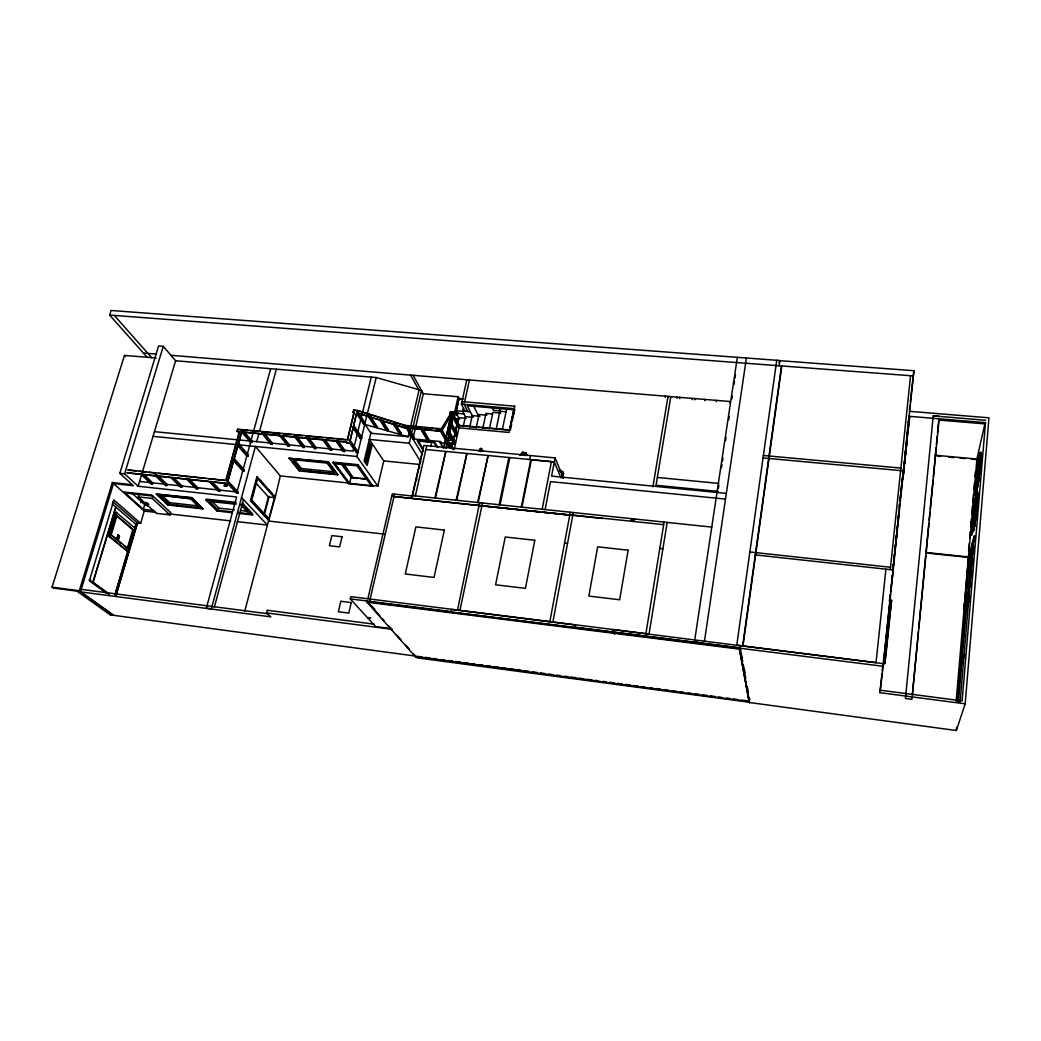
<?xml version="1.0" encoding="UTF-8"?>
<svg xmlns="http://www.w3.org/2000/svg" width="1041" height="1041" viewBox="0 0 1041 1041"><rect width="100%" height="100%" fill="white"/><g stroke="black" fill="none" stroke-linecap="round" stroke-linejoin="round"><path stroke-width="1.5" d="M977.85 499.055L977.772 493.395L977.057 495.464M980.869 463.935L981.09 455.034L978.657 465.548M975.911 515.933L975.651 520.565M977.018 502.491L976.237 511.99L976.992 508.906M977.33 498.743L977.772 493.395M739.709 647.905L749.481 702.532L956.341 730.509L965.176 703.82L988.95 417.818L909.209 411.286M970.017 566.785L970.407 568.438L969.444 567.748L969.678 565.016L970.863 564.105L969.939 564.001L969.705 566.746L970.628 566.851M958.397 701.686L966.022 611.874L969.692 598.393M973.049 530.689L975.586 500.76L974.688 500.669L971.734 535.347L974.975 522.322M981.077 452.445A18.855 1.028 -83.8 0 0 980.674 453.863L978.917 461.488L976.042 495.477L977.083 491.105M956.341 730.509L956.614 727.269M979.087 461.592L976.432 492.913L976.992 490.571M970.602 565.107L970.368 567.852L969.574 567.254M976.003 499.823L973.296 531.378L973.869 529.075M976.575 492.302L979.243 460.942M970.407 568.438L970.863 564.105M974.051 526.095L976.523 497.702M977.161 487.682L979.646 459.146M974.194 527.722L976.848 496.297M977.603 487.279L980.167 456.895M976.978 495.776L974.324 527.227L974.831 525.171M978.358 480.252L980.427 455.802M977.473 493.824L975.248 520.305L976.003 517.208M978.488 479.693L981.195 453.772M960.127 701.842L969.626 589.297L963.888 610.742L965.397 610.911L969.548 595.595M975.391 520.643L975.82 515.581M977.187 499.342L977.681 493.525M978.514 481.983L978.982 477.077L976.887 486.485M979.139 474.553L980.934 453.928M970.264 583.207L970.785 577.013M971.318 570.819L971.839 564.612M978.878 481.241L979.1 478.717L978.28 482.152M979.62 472.523L980.102 466.745L977.681 477.103M976.562 510.676L977.005 506.147L974.246 517.507M977.941 494.163L977.473 500.617L977.889 498.171M980.062 468.593L979.542 474.696L979.971 472.861L979.841 473.98M980.557 462.633L981.156 455.542L978.553 466.784M971.266 577.482L971.787 570.767M972.307 565.094L972.841 558.288M973.348 552.693L973.869 546.122M974.389 539.928L974.753 535.998L968.885 559.668L972.997 543.363M976.679 512.107L976.965 501.983L974.714 512.003M977.72 499.576L977.928 497.13M979.893 473.2L980.141 470.298M981.077 459.797L980.7 464.169L980.921 463.258M908.689 416.283L985.489 422.633L962.131 700.866L880.205 690.209M963.615 609.479L964.031 604.613M967.909 559.264L968.182 556.024M968.598 551.17L969.288 543.077M969.705 538.21L970.264 531.73M970.68 526.876L971.37 518.782M971.787 513.916L972.476 505.822M972.749 502.582L973.439 494.475M973.856 489.621L974.415 483.141M974.962 476.661L975.378 471.807M956.145 701.335L976.926 458.938L985.046 423.127M969.184 559.707L967.87 571.6M965.944 601.425L968.364 572.862L971.37 561.229M965.397 610.911L957.694 701.543L965.41 611.796L969.47 596.831M979.763 453.785L978.019 461.41L975.131 495.386L976.861 488.099A18.855 1.015 -83.8 0 0 980.088 463.31A18.855 1.015 -83.8 0 0 979.763 453.785L980.674 453.863M912.384 694.49L918.435 631.588M918.735 628.361L925.709 555.777M926.022 552.55L928.819 523.519M929.119 520.292L929.899 512.224M930.212 508.997L932.996 479.966M933.309 476.739L936.106 447.708M936.406 444.481L937.186 436.413M937.499 433.186L938.748 420.174M939.346 416.478L933.243 415.853L933.048 417.246M933.009 418.3L905.436 698.472L911.916 699.331L939.125 418.807L938.917 420.07L985.202 423.908L985.489 422.633M933.243 415.853L985.684 420.291M976.744 511.821L976.965 509.622M890.263 569.635L910.55 375.723M965.176 703.82L879.944 692.694L881.883 674.034M882.221 670.794L882.898 664.327M890.133 594.788L889.456 601.243L890.211 594.984M890.641 589.948L891.135 585.107M891.643 580.266L892.15 575.426M892.644 570.585L893.321 564.131M893.659 560.904L894.323 554.45M894.661 551.223L895.338 544.768M895.833 539.928L896.34 535.087M896.848 530.246L897.342 525.406M897.849 520.565L898.526 514.111M899.021 509.27L899.58 503.974M899.879 501.046L900.543 494.657M901.038 489.856L901.545 485.054M902.04 480.265L902.378 477.064M884.512 652.33L889.938 600.097L891.603 600.293L886.19 652.538L884.512 652.33L883.354 661.79M893.451 564.43L892.644 572.134L894.258 558.288M893.685 562.27L899.216 510.832L897.863 522.517M903.041 472.185L903.367 468.97M909.04 416.296L904.746 463.896M779.384 363.4L779.527 360.654L913.907 370.713L883.21 666.292L739.67 648.218L740.021 645.68L883.484 663.677L879.944 692.694M903.926 465.314L902.989 478.678L907.583 428.827M883.158 663.364L884.798 663.572L890.094 612.407M885.917 569.167L876.028 662.61L736.781 645.147L776.742 360.29M909.392 409.725L909.938 405.04M910.302 401.93L913.907 370.713M908.312 422.555L908.676 419.432M905.735 449.881L905.514 454.527L907.245 439.51M906.282 445.275L907.14 440.681M899.268 506.902L899.632 503.779M900.01 500.643L903.51 470.87L763.04 457.936M905.097 455.646L905.787 449.712M906.138 446.732L906.49 443.765M907.661 433.928L909.678 416.348L902.911 476.492M903.094 474.995L903.796 469.01M904.095 466.186L904.603 461.827M902.989 478.678L904.499 463.024M895.794 542.452L896.691 534.918M894.987 549.843L895.52 545.38M895.846 542.348L896.561 536.258M890.589 591.861L893.217 569.961L755.285 554.892M890.016 613.344L891.603 600.293M884.798 663.572L886.294 651.51L885.279 651.38M749.468 698.55L749.052 701.673L739.37 648.491L367.2 601.607L379.952 616.025M749.39 700.866L749.702 698.576M413.316 653.735L416.934 657.821L749.52 702.246M742.636 646.006L781.505 365.951M742.975 645.927L781.817 365.977M744.718 672.473L744.367 669.441M612.173 631.861L612.563 629.571L739.761 645.641L742.051 661.894M779.058 365.768L779.787 360.511L111.075 310.491L109.617 315.072L147.236 357.349M704.458 641.217L746.397 358.013M694.737 639.994L737.353 357.336M718.368 488.45L718.85 485.262M721.504 467.669L721.986 464.468M722.467 461.28L722.948 458.079M725.59 440.486L726.071 437.298M728.726 419.705L729.207 416.504M731.849 398.924L732.33 395.723M734.022 384.532L734.504 381.331M734.985 378.13L735.467 374.942M649.024 634.255L667.177 522.413M645.914 633.618L664.093 522.088M652.902 486.759L668.023 396.387L668.309 397.636M670.807 396.621L656.038 485.288L718.303 491.43M631.119 521.229L631.562 518.665M633.058 521.437L633.501 518.873M634.164 521.554L634.607 518.991M575.426 624.912L575.009 627.176L739.448 647.879L367.2 601.607M552.901 621.958L573.292 512.536M549.856 621.555L570.312 512.224M974.779 525.783L974.61 526.681L974.91 524.183L974.285 526.733M561.867 477.663L562.934 472.015L559.446 469.53M562.791 477.845L563.597 473.629L562.934 472.015M545.107 509.556L550.52 481.619L725.486 499.094M411.833 498.353L423.908 445.379L555.113 457.923L551.587 476.101L726.332 493.382M542.166 509.244L551.431 461.605M529.661 459.51L530.455 455.568M521.333 507.058L530.793 459.732L554.319 461.97L560.904 477.871M521.918 507.123L531.378 459.784M509.556 430.193L513.942 408.606L514.514 409.894L512.328 420.668M510.441 429.907L511.691 423.752M499.146 504.729L508.828 457.611L509.778 457.702L500.109 504.82M466.797 379.796L461.436 404.064L514.228 408.671L509.088 432.457L458.899 427.851M514.722 406.159L509.752 430.206L458.079 425.496L457.806 426.732L459.12 426.849L453.499 416.244M513.2 416.244L514.514 409.894M502.452 428.957L506.59 409.204M478.183 502.517L488.086 455.62L477.689 502.465M479.628 502.686L457.546 609.974M496.128 429.413L499.94 411.26L506.368 411.833M459.979 610.286L482.504 502.998M489.413 428.931L492.927 412.353L500.773 413.043M482.764 428.463L485.978 413.446L492.211 413.993M479.498 451.339L480.135 448.385L481.515 448.515L482.829 451.052M480.851 451.651L481.515 448.515M476.166 427.981L479.068 414.513L486.824 415.203L485.978 413.446M469.621 427.513L472.211 415.58L479.927 416.27M456.153 500.2L466.862 453.577L456.739 500.266M463.453 425.6L465.418 416.647L462.568 411.104L463.102 408.684M749.221 701.634L415.268 656.585L415.489 655.544M459.562 419.38L456.335 413.238L456.869 410.831L463.011 411.377M452.51 438.925L453.056 436.491M451.612 448.476L456.752 425.131L457.402 426.355M458.652 417.649L454.397 436.895L458.678 417.701L466.316 418.378M453.342 412.47L448.918 432.327L455.333 444.026L454.032 443.895L452.874 440.044M451.56 424.949L457.22 435.45L455.919 435.32L456.192 434.084L457.493 434.201L451.13 422.373L449.803 422.256M454.123 449.556L459.393 425.613L453.069 413.654L451.742 413.537M464.65 401.852L469.439 379.965M443.752 447.799L451.703 412.093L441.189 428.97L440.681 431.182L441.462 431.403L451.221 415.073L450.428 414.839L440.681 431.182M443.882 448.033L451.703 412.093M451.391 448.333L447.083 440.603L447.357 439.341L446.029 439.211M434.904 497.975L445.795 451.547L435.463 498.027M446.134 448.098L454.084 412.301L446.264 448.333M455.997 412.158L459.029 398.495L458.131 396.738L423.336 393.745L413.108 375.32M441.462 431.403L441.774 428.84L405.456 425.483L404.936 427.695L441.462 431.403L440.798 430.675M450.324 414.93L441.852 429.673L446.472 437.949M443.193 448.033L440.174 442.711L440.434 441.514L412.887 438.912M454.449 413.173L458.131 396.738M455.685 413.407L459.029 398.495L463.544 398.885M430.74 446.576L431.807 441.878M391.52 629.779L391.767 628.699L375.567 626.578L350.296 598.9L350.83 596.636L649.063 634.021M412.067 496.232L422.412 451.703M413.277 494.748L413.576 493.447M416.582 480.226L416.881 478.938M419.367 468.047L419.653 466.758M415.346 495.919L426.771 445.652M420.889 462.061L409.269 443.219L411.273 434.578M411.637 433.004L421.514 390.44L376.204 377.519L175.617 360.772L163.255 346.328L158.583 345.95L119.845 473.278L133.443 485.744L113.495 483.571L80.456 591.874L113.508 615.309L79.298 590.741L52.05 587.176L124.478 355.397L156.267 358.052M423.336 393.745L413.173 437.714L414.422 437.832L414.149 439.029L407.304 427.721M978.943 462.23L980.557 455.229M978.371 469.036L981.325 456.296M415.268 656.585L367.07 602.179L367.33 601.047L369.464 603.442M367.863 598.757L392.327 493.902L412.366 496.01M369.607 601.334L394.565 494.137M357.297 412.223L370.817 433.225L408.215 436.739L419.042 390.232L410.596 375.111M978.28 470.012L981.234 457.285M978.046 472.809L981.195 459.263M977.967 473.772L979.997 465.054M400.85 434.357L401.123 433.16L395.463 424.012L395.177 425.235L400.863 434.618L401.123 433.16M405.144 428.033L405.925 425.587L357.245 410.414L356.92 413.03L405.144 428.033L405.522 427.291M421.813 453.603L406.029 427.604L405.925 425.587M977.564 478.535L980.154 467.461M977.2 482.803L980.219 469.348M399.588 434.24L393.914 425.118L394.201 423.895M976.575 490.168L978.046 483.961L977.889 486.811M372.782 486.238L358.052 464.676L333.276 462.191L333.094 462.92L348.722 483.74L372.782 486.238L357.87 465.405L333.094 462.92M384.272 425.418L386.692 429.217L386.406 430.414L379.952 420.291L380.238 419.068L381.513 419.185L381.214 420.408L387.681 430.792L387.955 429.334L382.32 420.46M387.668 430.532L387.955 429.334M372.951 485.535L377.779 486.043L383.752 460.903L369.308 439.406L409.269 443.219M974.688 500.669L976.25 494.072L977.161 494.163A19.102 1.054 -83.9 0 1 977.928 491.977M977.161 494.163L975.612 501.502L973.049 531.73L973.842 528.503L973.79 529.999M975.3 505.197L977.863 493.772M371.103 432.028L364.142 461.15L367.161 465.444L372.353 443.934M366.992 462.035L365.456 459.836L369.555 442.945L371.064 445.184L366.992 462.035L366.003 461.931L370.075 445.093L371.064 445.184M370.44 416.426L376.881 426.368L376.582 427.565L369.334 416.4L369.633 415.177L368.514 415.086M975.027 508.281L977.967 495.633M973.218 517.937L974.129 518.028M357.87 465.405L358.052 464.676M974.428 515.464L977.07 504.586M371.247 377.102L353.042 451.104L154.458 431.664M348.722 483.74L348.891 483.037L280.341 475.906L255.396 446.459L211.336 608.803L206.326 608.139L236.645 496.986L138.154 486.251L124.634 473.785L119.845 473.278M353.823 425.704L361.852 437.233L361.565 438.443L360.056 438.3L360.355 437.09M408.215 436.739L363.543 424.038L363.843 422.828L365.092 422.945L358.221 412.561M349.555 483.349L334.773 463.596L356.985 465.834L371.169 485.6L349.555 483.349L351.051 477.259L366.471 478.847M377.779 486.043L356.881 456.492L376.204 377.519M974.012 520.305L975.885 512.627M973.921 521.463L976.068 512.679M973.582 525.367L975.99 514.879M346.653 443.037L346.861 442.23L241.785 432.106L226.496 486.082L241.486 431.768L346.614 441.878L346.653 443.037L349.464 443.31L356.725 412.678L405.404 427.786M349.464 443.31L356.725 412.678M361.565 438.443L353.732 426.966L354.044 425.73M973.374 527.891L974.727 522.374M337.622 440.265L344.831 450.311L344.532 451.521L343.283 451.404L343.582 450.18M353.12 412.353L353.927 412.431L347.421 439.992L354.161 412.783L353.12 412.353L353.68 410.089L357.245 410.414L405.665 425.834L410.401 426.263M337.818 474.852L328.37 461.723L289.164 458.287L299.405 470.909L337.818 474.852L328.253 462.204L289.164 458.287M353.354 412.704L353.68 410.089M326.614 463.037L292.443 459.588L300.953 470.116L334.629 473.577L326.731 462.555M325.456 440.265L331.923 449.035L331.611 450.259L330.361 450.128L330.674 448.918M308.422 437.467L316.022 447.487L315.709 448.697L314.473 448.58L314.785 447.37M299.405 470.909L289.294 457.806M300.953 470.116L301.37 468.476L293.822 459.094M80.456 591.874L270.842 616.858L266.483 612.902L267.16 610.247L374.461 624.197M969.444 567.748L969.705 566.499M296.711 436.335L304.466 446.355L304.154 447.565L302.918 447.435L303.23 446.238M282.475 436.127L289.437 444.884L289.125 446.082L287.889 445.964L288.214 444.767M274.538 497.624L268.994 518.691L251.792 500.109L257.595 478.509L274.538 497.624L268.435 496.96L255.618 482.621M244.804 611.028L268.656 520.344L250.478 500.786L256.971 476.674L275.292 496.921L268.656 520.344M275.292 496.921L280.341 475.906M263.998 513.747L268.435 496.96M264.453 514.28L269.216 496.258M238.558 513.408L252.482 514.97L252.742 514.007L242.423 503.102M261.642 433.056L270.868 444.299L272.091 444.416L272.404 443.219L264.232 433.212M968.716 590.859L965.671 604.6M970.732 583.259L969.236 588.868L974.129 535.933L968.286 559.225L964.356 605.263L970.746 583.689M269.125 520.396L250.972 500.838L257.452 476.726M270.868 444.299L271.194 443.089M214.277 607.41L243.477 499.576M227.875 483.844L236.671 493.2L237.895 493.33L238.22 492.107L228.369 481.567L227.12 481.436L231.518 486.121M233.015 460.122L242.735 470.948L243.958 471.079L244.284 469.868L234.589 459.016L233.353 458.886M238.35 446.316L246.808 456.036L248.031 456.153L248.357 454.956L238.857 444.013L237.621 443.895L241.85 448.749M241.031 431.091L250.556 442.321L251.779 442.438L252.117 441.228L243.555 431.117M256.698 441.67L258.793 433.967M259.625 430.883L276.386 369.165M250.556 442.321L236.997 491.977L196.619 487.617M270.647 368.722L250.881 441.111L248.031 437.74M232.182 511.834L218.272 510.272L218.87 508.125L212.221 501.424M237.895 493.33L228.018 482.816L228.369 481.567M243.958 471.079L234.251 460.239L234.589 459.016M248.031 456.153L238.519 445.236L238.857 444.013M212.234 481.957L220.106 490.142L219.768 491.365L218.558 491.235L218.896 490.012L212.13 482.998M127.835 469.842L226.118 480.552L239.573 431.885L237.088 431.338L237.699 429.152L347.174 439.64M237.387 431.677L237.699 429.152M232.364 512.719L216.892 510.975L217.153 510.025M226.795 486.394L224.257 485.835L225.025 483.089L126.989 472.653M225.819 480.226L239.287 431.547L237.088 431.338M224.57 486.16L225.025 483.089M199.729 507.748L190.529 498.743L159.611 495.321L169.215 504.325L199.729 507.748L200.197 506.082M202.917 508.919L191.947 497.546L156.345 494.124L167.991 505.015L202.917 508.919L191.817 498.027L156.345 494.124M216.892 510.975L206.001 500.096L206.274 499.12L236.138 502.413M197.491 488.958L187.016 478.444L185.805 478.313L196.281 488.828L197.491 488.958L197.829 487.748L189.462 479.315M190.529 498.743L159.754 494.852M147.835 505.575L156.41 513.356L170.034 514.905L170.711 512.575L151.791 495.035L123.931 491.964L143.333 509.322L153.873 510.519M171.01 477.676L180.64 487.136L181.837 487.266L182.188 486.056L173.639 477.637M167.991 505.015L156.488 493.642M169.215 504.325L169.696 502.686L161.173 494.67M157.256 474.956L167.067 484.416L166.716 485.626L165.532 485.496L165.883 484.286L180.991 485.926M170.034 514.905L152.207 498.444L152.91 496.076L125.089 492.992M114.9 594.736L129.826 544.378M130.685 541.45L131.986 537.065M132.858 534.137L134.159 529.752M115.135 594.762L127.887 551.717L108.85 536.219L116.085 512.276L135.265 528.373L128.329 551.769L127.653 551.691M134.809 528.321L135.981 524.365L112.22 504M77.008 591.158L110.112 614.854L415.385 656.064M115.993 594.984L137.334 522.92L140.665 523.298L144.283 511.079L112.35 482.543L79.298 590.741M116.215 594.918L137.516 522.933L112.896 501.723M144.79 504.156L145.285 502.504L146.664 502.66L148.59 504.417L148.108 506.056L144.79 504.156L148.108 506.056M143.333 509.322L144.686 504.703L132.194 493.408M143.814 474.462L152.702 482.868L152.35 484.078L151.166 483.948L151.518 482.738L143.736 475.386M146.169 504.312L146.664 502.66M961.52 664.874L964.63 654.308M145.441 503.415L138.258 496.895L138.96 494.527M127.939 548.49L111.218 534.788L116.969 515.724L133.469 529.804L127.939 548.49L127.262 548.399L132.793 529.726L116.28 515.646M140.639 502.686L141.537 499.654M118.7 538.913L117.36 537.807L118.206 534.944L116.891 537.755L118.7 538.913L119.559 536.063L118.206 534.944M118.245 538.861L119.09 536.011L117.75 534.892M138.154 486.251L175.617 360.772M124.634 473.785L163.255 346.328M93.078 582.322L115.876 506.98L92.844 582.283L109.24 594.19M128.329 551.769L109.318 536.271L116.553 512.328M110.971 533.239L113.183 525.9M114.068 522.972L115.395 518.574M523.649 455.32L524.807 452.523L526.147 452.9L527.332 455.529M525.002 455.659L526.147 452.9M519.875 455.451L522.725 451.781L523.857 452.484L521.97 454.943M357.479 410.766L356.959 413.03M340.941 463.57L351.429 477.78L352.496 477.064L344.09 464.299M450.05 438.821L456.01 435.463M448.996 443.232L453.095 442.672M451.091 414.825L450.428 414.839L451.039 412.106L454.214 412.548M109.617 315.072L913.36 375.931M143.372 353.016L156.332 354.083M170.906 355.293L729.884 401.501L730.053 402.763M514.735 406.198L461.983 401.618L462.594 402.828M500.357 410.909L493.473 410.31L492.354 407.916M462.568 411.104L470.311 411.794M457.793 412.587L450.141 411.911L449.608 414.305L451.378 417.597M934.974 455.216L976.913 459.055M456.335 413.238L464.026 413.928M937.46 456.14L940.674 456.426M948.715 457.142L953.543 457.572M959.971 458.144L964.799 458.574M971.227 459.146L976.055 459.575M978.019 461.41L978.917 461.488M452.666 414.578L457.259 414.995M451.469 414.799L452.796 414.917M465.418 416.647L471.56 417.194M451.963 418.703L458.04 419.25M353.927 410.453L356.295 410.661M450.857 423.635L449.53 423.518L455.919 435.32M369.334 416.4L368.215 416.296L375.307 427.2M458.365 425.288L509.596 429.959M379.952 420.291L381.214 420.408M763.391 455.49L900.894 468.086M413.55 426.563L421.449 427.291M424.598 427.578L432.496 428.306M437.233 428.749L441.774 428.84M393.914 425.118L395.177 425.235M413.498 427.057L416.452 427.33M425.235 428.137L428.306 428.424M435.971 429.126L439.029 429.413M447.864 430.935L449.205 431.065L455.62 442.776L454.305 442.646M405.261 427.526L410.258 427.994M414.695 428.398L420.616 428.944L427.252 440.265M424.962 429.347L431.091 429.92M437.22 430.493L441.579 430.896L445.899 438.638M404.936 427.695L441.267 431.052M448.918 432.327L447.591 432.21L454.032 443.895M446.186 437.428L451.456 437.923M408.501 435.541L410.987 435.776M448.749 440.135L453.421 440.577M445.743 440.486L447.083 440.603M440.174 442.711L444.65 443.141M449.192 443.57L453.837 444.013M239.599 429.647L247.641 430.414M250.868 430.727L258.91 431.495M280.484 433.616L261.968 431.846L272.091 444.416M283.048 433.811L291.09 434.578M294.317 434.891L302.358 435.659M305.573 435.971L323.608 437.754M326.497 437.975L334.538 438.755M337.765 439.055L345.807 439.836M348.865 440.317L350.179 440.447L358.052 451.729M349.828 441.683L357.753 452.952L356.49 452.835L349.438 442.802M425.886 449.517L554.346 461.879M346.419 442.698L349.229 442.972M657.352 477.455L718.784 483.427M153.053 436.348L356.881 456.492M237.283 445.106L238.519 445.236M383.752 460.903L419.315 464.429M481.918 505.757L479.042 505.471M391.78 496.232L602.726 518.522M364.467 459.745L365.456 459.836M295.67 459.432L303.438 460.213M306.548 460.525L314.317 461.306M317.414 461.618L323.634 462.243M248.357 454.956L245.025 452.393M974.649 536.818L973.127 542.881M301.37 468.476L333.432 471.755M305.924 471.092L312.326 471.742M315.527 472.08L321.929 472.731M325.13 473.056L331.532 473.72M351.429 477.78L357.518 478.405M360.55 478.717L366.64 479.341M972.502 542.452L968.494 589.674M243.074 469.738L244.284 469.868M569.804 514.931L482.569 505.822M412.457 495.633L711.771 527.097M569.843 514.761L663.677 524.664M926.646 552.524L968.559 556.948M393.992 496.583L569.765 515.165M926.568 553.018L968.429 557.442M128.186 470.168L136.215 471.013M139.416 471.352L145.844 472.041M149.058 472.38L155.473 473.056M158.687 473.395L205.246 478.34M208.46 478.678L224.518 480.369M127.327 472.965L225.324 483.414M224.257 485.835L226.496 486.082M969.613 565.836L970.524 565.927M139.585 481.449L164.413 484.13M182.188 486.056L195.018 487.435M967.167 572.355L973.921 549.258L968.364 572.862M112.35 482.543L132.324 484.716M749.858 551.964L890.51 567.267M659.799 548.451L662.896 548.789M206.001 500.096L235.878 503.389M235.995 504.299L209.397 501.359L218.272 510.272M564.534 543.155L567.527 543.48M138.258 496.895L152.207 498.444M169.696 502.686L198.584 505.9M218.87 508.125L234.316 509.843M240.484 510.532L246.665 511.222M168.135 504.547L172.897 505.08M176.072 505.432L182.422 506.147M185.584 506.499L190.347 507.032M195.109 507.566L203.047 508.45M238.363 512.523L249.176 513.734L240.692 504.82M147.21 504.26L148.59 504.417M268.474 521.034L384.311 534.124M144.283 511.079L156.02 512.406M166.937 513.655L230.725 520.903M237.114 521.632L267.407 525.08L241.538 497.52M890.068 602.049L891.395 602.205M135.981 524.365L134.588 528.294L135.265 528.373M132.793 529.726L133.469 529.804M111.218 534.788L110.528 534.697L121.276 543.506M884.017 661.582L885.006 661.712M575.4 625.016L451.586 609.492L451.143 611.587L350.296 598.9M695.271 641.894L698.472 642.297M367.07 602.179L739.279 649.116M266.483 612.902L391.65 629.245L388.462 625.641M81.224 589.349L268.331 613.813M745.174 677.509L742.623 665.017M80.534 591.613L53.325 588.048L52.05 587.176M415.866 656.611L527.006 671.432M110.19 614.606L113.586 615.075M416.986 656.272L421.8 656.923M425.014 657.365L429.829 658.016M433.03 658.446L436.244 658.875M441.059 659.526L444.26 659.955M449.074 660.606L452.288 661.048M455.503 661.477L460.304 662.128M463.518 662.557L468.333 663.208M471.547 663.638L474.748 664.08M479.563 664.731L482.777 665.16M487.591 665.811L490.792 666.24M494.007 666.669L498.821 667.32M502.022 667.762L506.837 668.413M510.051 668.842L514.866 669.493M518.067 669.923L521.281 670.352M526.095 671.003L529.309 671.445M532.511 671.874L537.325 672.525M540.539 672.954L545.354 673.605M548.555 674.034L553.37 674.685M556.584 675.128L559.785 675.557M564.599 676.208L567.813 676.637M571.028 677.066L575.842 677.717M579.043 678.159L583.858 678.81M587.072 679.239L591.887 679.89M595.088 680.32L598.302 680.749M603.116 681.4L606.317 681.842M609.532 682.271L614.346 682.922M617.56 683.351L622.362 684.002M625.576 684.431L630.391 685.082M633.605 685.525L638.419 686.175M641.62 686.605L644.834 687.034M649.649 687.685L652.85 688.114M656.064 688.556L660.879 689.207M664.08 689.636L668.895 690.287M672.109 690.717L676.923 691.367M680.137 691.797L683.338 692.239M688.153 692.89L691.367 693.319M694.568 693.748L699.383 694.399M702.597 694.828L707.412 695.479M710.613 695.922L715.427 696.572M718.641 697.002L721.855 697.431M726.657 698.082L729.871 698.511M733.085 698.953L737.9 699.604M741.101 700.033L749.13 701.113M441.189 428.97L441.97 429.178M459.029 398.495L461.827 399.289M375.593 425.99L376.881 426.368M386.692 429.217L387.968 429.582M399.874 433.043L401.149 433.407M478.47 450.402L479.602 451.091M560.11 471.144L563.597 473.629M559.199 470.909L561.528 472.588M89.24 579.642L109.019 594.164M106.052 593.006L89.37 580.787L113.911 499.992L140.665 523.298M123.671 545.471L127.262 548.399M142.344 474.631L152.35 484.078M141.147 474.501L151.166 483.948M154.602 474.995L165.532 485.496M156.059 474.826L161.511 480.083M155.812 475.125L166.716 485.626M172.22 477.806L181.837 487.266M210.75 482.022L219.768 491.365M209.527 481.892L218.558 491.235M242.163 504.078L252.482 514.97M124.478 355.397L125.558 356.582M237.673 463.713L241.993 468.528M371.585 605.849L374.773 609.453M114.38 315.475L151.687 357.662M260.12 480.239L265.377 486.173M268.526 489.738L274.824 496.869M382.086 618.432L384.207 620.826M396.803 635.075L400.941 639.734M405.066 644.405L409.191 649.063M241.369 429.868L244.219 433.238M242.267 431.208L251.779 442.438M278.923 434.722L287.889 445.964M283.23 438.508L285.221 441.007M281.161 436.088L289.125 446.082M302.918 447.435L294.174 436.192L294.486 434.969L304.154 447.565M305.898 437.311L314.473 448.58M307.16 437.441L315.709 448.697M333.276 462.191L340.628 472.002M342.463 474.449L347.056 480.578M322.957 440.122L330.361 450.128M324.219 440.239L331.611 450.259M343.088 464.286L352.496 477.064M336.048 441.384L343.283 451.404M336.412 440.252L344.532 451.521M352.209 426.823L360.056 438.3M356.647 413.654L363.543 424.038M407.968 429.113L410.44 433.212M423.57 451.195L417.155 440.564L434.722 442.23L437.806 447.552M408.345 427.76L414.422 437.832M423.323 449.309L418.378 441.085L434.006 442.568L436.387 446.68M421.891 429.074L428.515 440.382L428.788 439.185L422.906 429.113M440.434 441.514L441.957 444.169M447.643 443.427L449.868 447.409M440.291 430.766L445.847 440.681M447.188 443.05L450.063 448.203M448.905 444.364L450.35 446.94M447.357 439.341L453.095 449.647M450.011 434.839L451.443 437.441M452.171 416.114L457.806 426.732M453.147 416.192L456.674 422.841M461.436 404.064L465.145 411.325M464.117 404.298L467.799 411.559M473.095 417.337L467.253 405.717L514.761 409.868L514.228 408.671M473.759 406.289L478.639 416.166M499.264 408.514L500.552 411.312M613.188 631.002L614.437 633.865M613.188 631.158L614.463 634.099M555.113 457.923L563.441 478.261M665.121 396.153L665.407 397.402M676.754 397.115L677.014 398.365M679.63 397.35L679.89 398.599M691.875 398.365L692.109 399.614M745.785 682.089L749.299 701.087M739.37 648.491L749.442 702.805M740.021 645.68L740.606 648.842M694.607 398.586L694.828 399.835M739.774 645.524L740.632 650.404M741.231 653.449L742.675 661.49M743.274 664.548L744.875 673.319M745.213 675.362L745.785 678.459M747.49 687.724L748.05 690.821M704.718 399.419L704.926 400.681M716.169 400.369L716.364 401.631M976.25 494.072A19.089 1.041 -83.9 0 1 976.809 502.087L976.406 506.811A19.089 1.041 -83.9 0 1 973.595 527.839M978.019 498.079A19.102 1.054 -83.9 0 1 977.85 500.734M628.139 550.195L619.668 599.772L588.868 596.077L597.664 546.824L628.139 550.195M534.801 540.266L525.432 588.373L495.594 584.795L505.262 536.987L534.801 540.266M444.364 530.077L434.045 577.43L405.261 573.968L415.88 526.876L444.364 530.077M351.259 602.557L348.761 613.084L338.351 611.744L340.862 601.243L351.259 602.557M342.06 536.74L339.587 546.889L329.385 545.705L331.884 535.581L342.06 536.74M370.57 617.925L368.098 617.612L370.57 617.925"/></g></svg>
